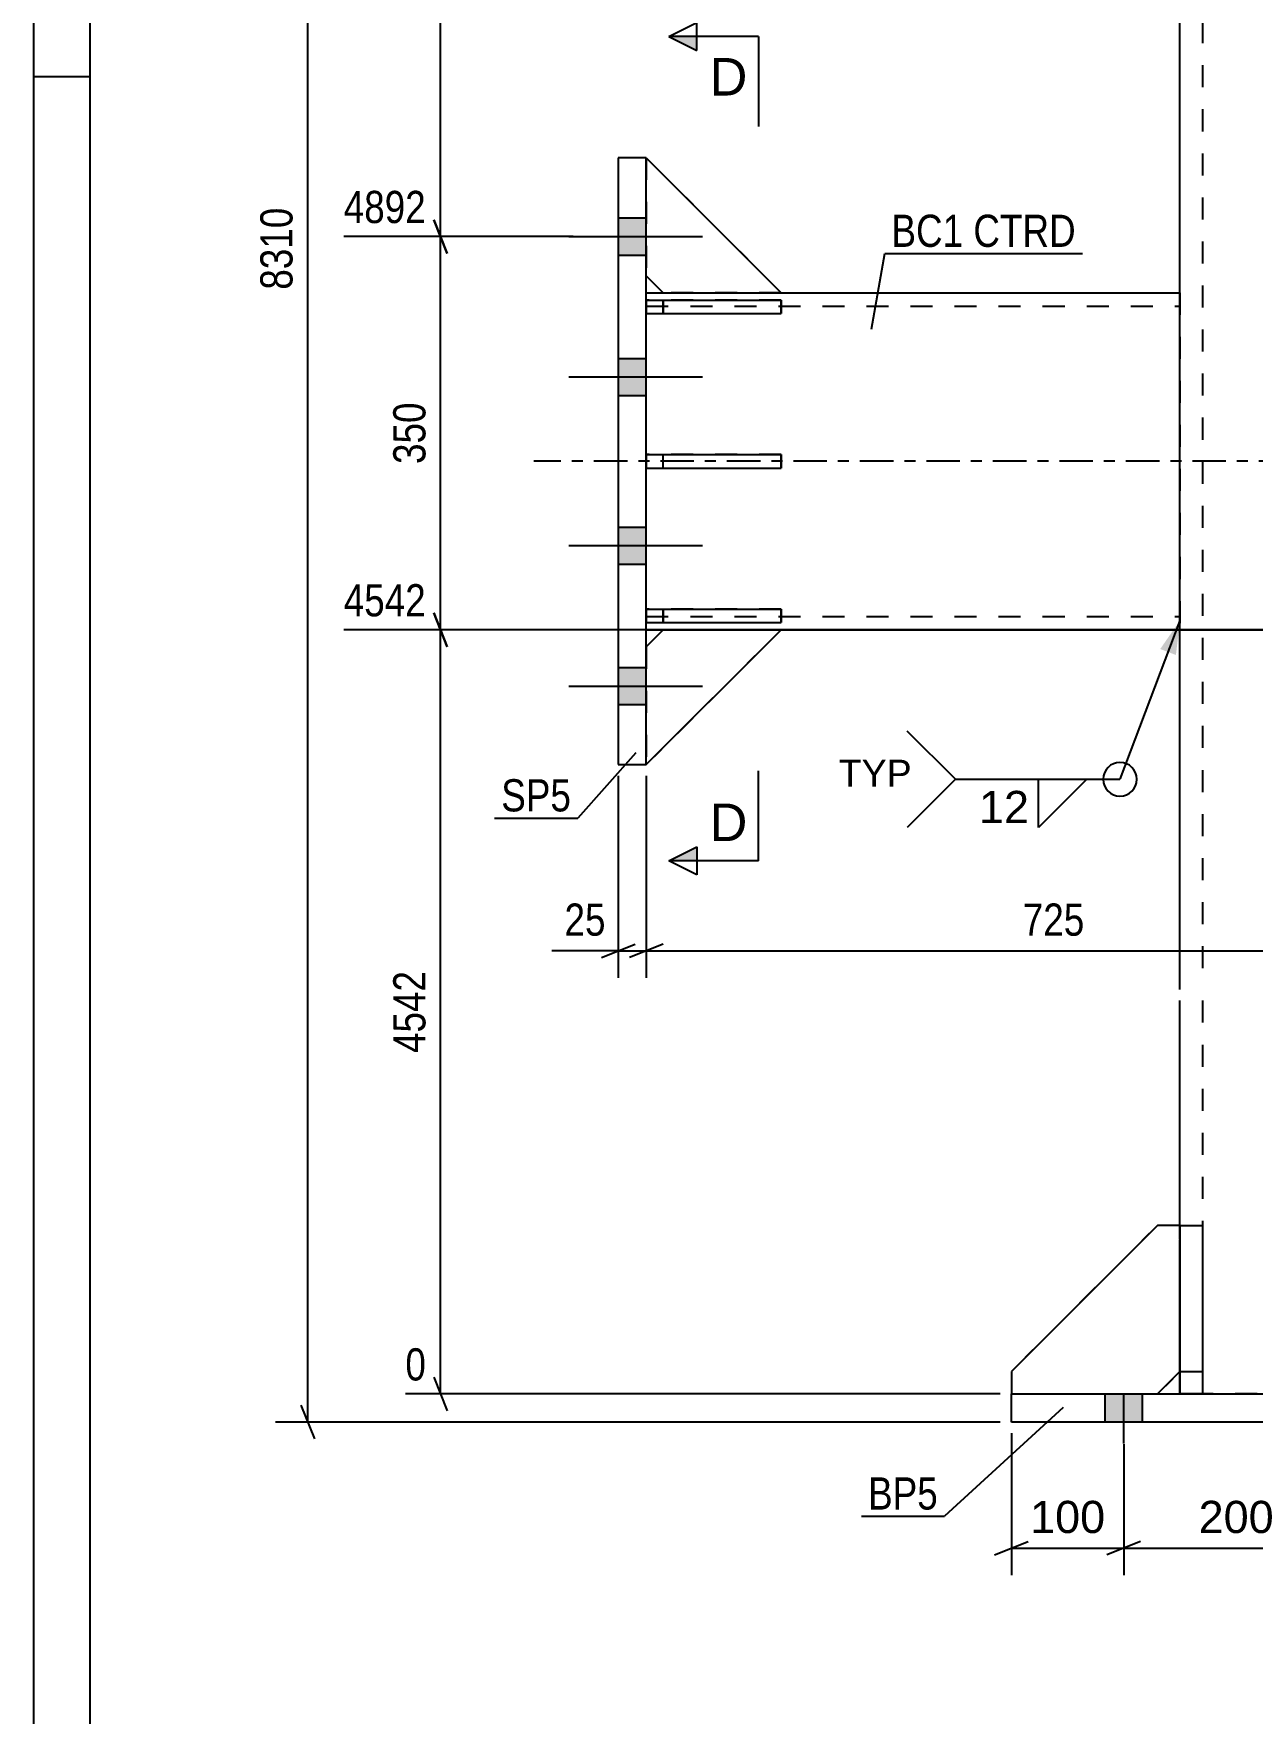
# Model space of a CAD drawing. Header units: millimetres. Extents: x -127 to 467, y -181 to 239.
# Drawn here: x -127 to -18.6, y -28.4 to 121.1 of the extents above; entities that cross this region are included whole.
import ezdxf

# ---------------------------------------------------------------- set-up
doc = ezdxf.new("R2010")
doc.units = ezdxf.units.MM
doc.linetypes.add('DXK_LINE_DOT2', pattern=[3.9198, 1.9599, -1.9599])
doc.linetypes.add('DXK_LINE_DOT3', pattern=[5.9187, 2.979, -0.9799, 0.9799, -0.9799])
doc.styles.add('Arial', font='ARIAL.TTF', dxfattribs={"height": 0.2})
doc.styles.add('Arial Narrow', font='ARIALN.TTF', dxfattribs={"height": 0.2})

# ---------------------------------------------------------------- blocks, each defined once
blk = doc.blocks.new('Unknown-339278888-1134')
at = {"color": 5, "linetype": 'Continuous'}
for p, q in [((-127.03, 239.2), (-127.03, -180.8)), ((-122.03, 234.2), (-122.03, -175.8)), ((-122.03, 117.2), (-127.03, 117.2))]:
    blk.add_line(p, q, dxfattribs=at)
blk = doc.blocks.new('Part-339278888-2411 - 2271')
at = {"color": 7, "linetype": 'DXK_LINE_DOT2'}
for p, q in [((-60.5, 97.35), (-72.5, 97.35)), ((-72.5, 97.35), (-72.5, 96.15)), ((-71, 97.35), (-71, 96.15)), ((-60.5, 96.15), (-60.5, 97.35)), ((-72.5, 96.15), (-60.5, 96.15))]:
    blk.add_line(p, q, dxfattribs=at)
blk = doc.blocks.new('Part-339278888-2409 - 2271')
at = {"color": 7, "linetype": 'DXK_LINE_DOT2'}
for p, q in [((-60.5, 83.6), (-72.5, 83.6)), ((-72.5, 83.6), (-72.5, 82.4)), ((-72.5, 82.4), (-60.5, 82.4)), ((-71, 82.4), (-71, 83.6)), ((-60.5, 82.4), (-60.5, 83.6))]:
    blk.add_line(p, q, dxfattribs=at)
blk = doc.blocks.new('Part-339278888-2413 - 2271')
at = {"color": 2, "linetype": 'Continuous'}
for p, q in [((-71, 68), (-72.5, 66.5)), ((-72.5, 56), (-60.5, 68)), ((-60.5, 68), (-71, 68))]:
    blk.add_line(p, q, dxfattribs=at)
at = {"color": 7, "linetype": 'DXK_LINE_DOT2'}
blk.add_line((-72.5, 66.5), (-72.5, 56), dxfattribs=at)
blk = doc.blocks.new('Part-339278888-2412 - 2271')
at = {"color": 7, "linetype": 'DXK_LINE_DOT2'}
for p, q in [((-71, 68), (-72.5, 66.5)), ((-72.5, 56), (-60.5, 68)), ((-60.5, 68), (-71, 68)), ((-72.5, 66.5), (-72.5, 56))]:
    blk.add_line(p, q, dxfattribs=at)
blk = doc.blocks.new('Part-339278888-2406 - 2271')
at = {"color": 2, "linetype": 'Continuous'}
for p, q in [((-72.5, 83.6), (-60.5, 83.6)), ((-72.5, 83.6), (-72.5, 82.4)), ((-72.5, 82.4), (-60.5, 82.4)), ((-60.5, 83.6), (-60.5, 82.4))]:
    blk.add_line(p, q, dxfattribs=at)
at = {"color": 7, "linetype": 'DXK_LINE_DOT2'}
blk.add_line((-71, 82.4), (-71, 83.6), dxfattribs=at)
blk = doc.blocks.new('Part-339278888-2293 - 2271')
at = {"color": 7, "linetype": 'DXK_LINE_DOT2'}
for p, q in [((-60.5, 69.85), (-72.5, 69.85)), ((-72.5, 69.85), (-72.5, 68.65)), ((-71, 69.85), (-71, 68.65)), ((-60.5, 68.65), (-60.5, 69.85)), ((-72.5, 68.65), (-60.5, 68.65))]:
    blk.add_line(p, q, dxfattribs=at)
blk = doc.blocks.new('Part-339278888-2414 - 2271')
at = {"color": 7, "linetype": 'DXK_LINE_DOT2'}
for p, q in [((-72.5, 99.5), (-72.5, 110)), ((-72.5, 110), (-60.5, 98)), ((-71, 98), (-72.5, 99.5)), ((-60.5, 98), (-71, 98))]:
    blk.add_line(p, q, dxfattribs=at)
blk = doc.blocks.new('Part-339278888-2294 - 2271')
at = {"color": 2, "linetype": 'Continuous'}
for p, q in [((-72.5, 69.85), (-60.5, 69.85)), ((-72.5, 69.85), (-72.5, 68.65)), ((-60.5, 69.85), (-60.5, 68.65)), ((-72.5, 68.65), (-60.5, 68.65))]:
    blk.add_line(p, q, dxfattribs=at)
at = {"color": 7, "linetype": 'DXK_LINE_DOT2'}
blk.add_line((-71, 68.65), (-71, 69.85), dxfattribs=at)
blk = doc.blocks.new('Part-339278888-2295 - 2271')
at = {"color": 2, "linetype": 'Continuous'}
for p, q in [((-72.5, 98), (-71, 98)), ((-60.5, 98), (-25, 98)), ((-72.5, 68), (-71, 68)), ((-60.5, 68), (-25, 68))]:
    blk.add_line(p, q, dxfattribs=at)
at = {"color": 7, "linetype": 'DXK_LINE_DOT2'}
for p, q in [((-72.5, 68), (-72.5, 98)), ((-71, 98), (-60.5, 98)), ((-25, 98), (-25, 68)), ((-72.5, 96.8), (-25, 96.8)), ((-72.5, 69.2), (-25, 69.2)), ((-71, 68), (-60.5, 68))]:
    blk.add_line(p, q, dxfattribs=at)
at = {"color": 7, "linetype": 'DXK_LINE_DOT3'}
blk.add_line((-15, 83), (-82.5, 83), dxfattribs=at)
blk = doc.blocks.new('Part-339278888-2408 - 2271')
at = {"color": 2, "linetype": 'Continuous'}
for p, q in [((-72.5, 97.35), (-60.5, 97.35)), ((-72.5, 97.35), (-72.5, 96.15)), ((-60.5, 97.35), (-60.5, 96.15)), ((-72.5, 96.15), (-60.5, 96.15))]:
    blk.add_line(p, q, dxfattribs=at)
at = {"color": 7, "linetype": 'DXK_LINE_DOT2'}
blk.add_line((-71, 96.15), (-71, 97.35), dxfattribs=at)
blk = doc.blocks.new('Part-339278888-2444 - 2271')
at = {"color": 7, "linetype": 'DXK_LINE_DOT2'}
for p, q in [((-27, 15), (-40, 2)), ((-25, 15), (-27, 15)), ((-25, 2), (-25, 15)), ((-40, 2), (-40, 0)), ((-27, 0), (-25, 2)), ((-40, 0), (-27, 0))]:
    blk.add_line(p, q, dxfattribs=at)
blk = doc.blocks.new('Part-339278888-2374 - 2271')
at = {"color": 7, "linetype": 'DXK_LINE_DOT2'}
for p, q in [((-25, 0), (-25, 15)), ((-25, 15), (-23, 15)), ((-23, 15), (-23, 0)), ((-25, 2), (-23, 2)), ((-23, 0), (-25, 0))]:
    blk.add_line(p, q, dxfattribs=at)
blk = doc.blocks.new('Part-339278888-2390 - 2271')
at = {"color": 2, "linetype": 'Continuous'}
for p, q in [((-72.5, 110), (-75, 110)), ((-75, 110), (-75, 56)), ((-72.5, 56), (-72.5, 110)), ((-75, 56), (-72.5, 56))]:
    blk.add_line(p, q, dxfattribs=at)
blk = doc.blocks.new('Part-339278888-2415 - 2271')
at = {"color": 2, "linetype": 'Continuous'}
for p, q in [((-72.5, 110), (-60.5, 98)), ((-72.5, 99.5), (-71, 98)), ((-71, 98), (-60.5, 98))]:
    blk.add_line(p, q, dxfattribs=at)
at = {"color": 7, "linetype": 'DXK_LINE_DOT2'}
blk.add_line((-72.5, 110), (-72.5, 99.5), dxfattribs=at)
blk = doc.blocks.new('Part-339278888-2441 - 2271')
at = {"color": 2, "linetype": 'Continuous'}
for p, q in [((-25, 15), (-25, 0)), ((-25, 15), (-23, 15)), ((-23, 15), (-23, 0)), ((-25, 2), (-23, 2)), ((-25, 0), (-23, 0))]:
    blk.add_line(p, q, dxfattribs=at)
blk = doc.blocks.new('Bolt-339278888-2452 - 2271')
at = {"linetype": 'Continuous'}
for points in [[(-28.35, 0), (-31.65, 0), (-31.65, -2.5), (-28.35, -2.5)], [(-28.35, 0), (-31.65, 0), (-31.65, -2.5), (-28.35, -2.5)], [(-28.35, 0), (-31.65, 0), (-31.65, -2.5), (-28.35, -2.5)], [(-28.35, 0), (-31.65, 0), (-31.65, -2.5), (-28.35, -2.5)], [(-8.35, 0), (-11.65, 0), (-11.65, -2.5), (-8.35, -2.5)], [(-8.35, 0), (-11.65, 0), (-11.65, -2.5), (-8.35, -2.5)], [(11.65, 0), (8.35, 0), (8.35, -2.5), (11.65, -2.5)], [(11.65, 0), (8.35, 0), (8.35, -2.5), (11.65, -2.5)], [(31.65, 0), (28.35, 0), (28.35, -2.5), (31.65, -2.5)], [(31.65, 0), (28.35, 0), (28.35, -2.5), (31.65, -2.5)], [(31.65, 0), (28.35, 0), (28.35, -2.5), (31.65, -2.5)], [(31.65, 0), (28.35, 0), (28.35, -2.5), (31.65, -2.5)]]:
    blk.add_hatch(color=1, dxfattribs=at).paths.add_polyline_path(points)
at = {"color": 1, "linetype": 'Continuous'}
for p, q in [((-31.65, -2.5), (-31.65, 0)), ((-31.65, -2.5), (-31.65, 0)), ((-31.65, -2.5), (-31.65, 0)), ((-31.65, -2.5), (-31.65, 0)), ((-30, -4.4), (-30, 0)), ((-30, -4.4), (-30, 0)), ((-30, -4.4), (-30, 0)), ((-30, -4.4), (-30, 0)), ((-28.35, -2.5), (-28.35, 0)), ((-28.35, -2.5), (-28.35, 0)), ((-28.35, -2.5), (-28.35, 0)), ((-28.35, -2.5), (-28.35, 0)), ((-11.65, -2.5), (-11.65, 0)), ((-11.65, -2.5), (-11.65, 0)), ((-10, -4.4), (-10, 0)), ((-10, -4.4), (-10, 0)), ((-8.35, -2.5), (-8.35, 0)), ((-8.35, -2.5), (-8.35, 0)), ((8.35, -2.5), (8.35, 0)), ((8.35, -2.5), (8.35, 0)), ((10, -4.4), (10, 0)), ((10, -4.4), (10, 0)), ((11.65, -2.5), (11.65, 0)), ((11.65, -2.5), (11.65, 0)), ((28.35, -2.5), (28.35, 0)), ((28.35, -2.5), (28.35, 0)), ((28.35, -2.5), (28.35, 0)), ((28.35, -2.5), (28.35, 0)), ((30, -4.4), (30, 0)), ((30, -4.4), (30, 0)), ((30, -4.4), (30, 0)), ((30, -4.4), (30, 0)), ((31.65, -2.5), (31.65, 0)), ((31.65, -2.5), (31.65, 0)), ((31.65, -2.5), (31.65, 0)), ((31.65, -2.5), (31.65, 0))]:
    blk.add_line(p, q, dxfattribs=at)
blk = doc.blocks.new('Bolt-339278888-2458 - 2271')
at = {"linetype": 'Continuous'}
for points in [[(-75, 104.65), (-75, 101.35), (-72.5, 101.35), (-72.5, 104.65)], [(-75, 104.65), (-75, 101.35), (-72.5, 101.35), (-72.5, 104.65)], [(-75, 104.65), (-75, 101.35), (-72.5, 101.35), (-72.5, 104.65)], [(-75, 92.15), (-75, 88.85), (-72.5, 88.85), (-72.5, 92.15)], [(-75, 92.15), (-75, 88.85), (-72.5, 88.85), (-72.5, 92.15)], [(-75, 77.15), (-75, 73.85), (-72.5, 73.85), (-72.5, 77.15)], [(-75, 77.15), (-75, 73.85), (-72.5, 73.85), (-72.5, 77.15)], [(-75, 64.65), (-75, 61.35), (-72.5, 61.35), (-72.5, 64.65)], [(-75, 64.65), (-75, 61.35), (-72.5, 61.35), (-72.5, 64.65)], [(-75, 64.65), (-75, 61.35), (-72.5, 61.35), (-72.5, 64.65)]]:
    blk.add_hatch(color=1, dxfattribs=at).paths.add_polyline_path(points)
at = {"color": 1, "linetype": 'Continuous'}
for p, q in [((-75, 104.65), (-72.5, 104.65)), ((-75, 104.65), (-72.5, 104.65)), ((-75, 104.65), (-72.5, 104.65)), ((-79.4, 103), (-67.5, 103)), ((-79.4, 103), (-67.5, 103)), ((-79.4, 103), (-67.5, 103)), ((-75, 101.35), (-72.5, 101.35)), ((-75, 101.35), (-72.5, 101.35)), ((-75, 101.35), (-72.5, 101.35)), ((-75, 92.15), (-72.5, 92.15)), ((-75, 92.15), (-72.5, 92.15)), ((-79.4, 90.5), (-67.5, 90.5)), ((-79.4, 90.5), (-67.5, 90.5)), ((-75, 88.85), (-72.5, 88.85)), ((-75, 88.85), (-72.5, 88.85)), ((-75, 77.15), (-72.5, 77.15)), ((-75, 77.15), (-72.5, 77.15)), ((-79.4, 75.5), (-67.5, 75.5)), ((-79.4, 75.5), (-67.5, 75.5)), ((-75, 73.85), (-72.5, 73.85)), ((-75, 73.85), (-72.5, 73.85)), ((-75, 64.65), (-72.5, 64.65)), ((-75, 64.65), (-72.5, 64.65)), ((-75, 64.65), (-72.5, 64.65)), ((-79.4, 63), (-67.5, 63)), ((-79.4, 63), (-67.5, 63)), ((-79.4, 63), (-67.5, 63)), ((-75, 61.35), (-72.5, 61.35)), ((-75, 61.35), (-72.5, 61.35)), ((-75, 61.35), (-72.5, 61.35))]:
    blk.add_line(p, q, dxfattribs=at)
blk = doc.blocks.new('Part-339278888-2459 - 2271')
at = {"color": 2, "linetype": 'Continuous'}
for p, q in [((-25, 36), (-25, 130)), ((-25, 15), (-25, 35))]:
    blk.add_line(p, q, dxfattribs=at)
at = {"color": 7, "linetype": 'DXK_LINE_DOT2'}
for p, q in [((-23, 130), (-23, 36)), ((-23, 35), (-23, 0)), ((-25, 15), (-25, 0)), ((25, 0), (-25, 0))]:
    blk.add_line(p, q, dxfattribs=at)
blk = doc.blocks.new('Part-339278888-2464 - 2271')
at = {"color": 2, "linetype": 'Continuous'}
for p, q in [((-40, -2.5), (-40, 0)), ((-40, 0), (40, 0)), ((40, 0), (40, -2.5)), ((40, -2.5), (-40, -2.5))]:
    blk.add_line(p, q, dxfattribs=at)
blk = doc.blocks.new('Part-339278888-2465 - 2271')
at = {"color": 2, "linetype": 'Continuous'}
for p, q in [((-27, 15), (-40, 2)), ((-25, 15), (-27, 15)), ((-40, 2), (-40, 0)), ((-27, 0), (-25, 2))]:
    blk.add_line(p, q, dxfattribs=at)
at = {"color": 7, "linetype": 'DXK_LINE_DOT2'}
for p, q in [((-25, 15), (-25, 2)), ((-40, 0), (-27, 0))]:
    blk.add_line(p, q, dxfattribs=at)
blk = doc.blocks.new('StraightDimension-339278888-15033 - 2271')
at = {"color": 7, "linetype": 'Continuous'}
for p, q in [((-90.21, 101.5), (-91.41, 104.5)), ((-79.02, 103), (-99.43, 103)), ((-90.81, 68), (-90.81, 103)), ((-91.41, 69.5), (-90.21, 66.5)), ((71.5, 68), (-99.43, 68))]:
    blk.add_line(p, q, dxfattribs=at)
at = {"color": 0}
blk.add_wipeout([(-91.56, 88.84), (-95.76, 88.84), (-95.76, 82.16), (-91.56, 82.16)], dxfattribs=at)
at = {"color": 3, "style": 'Arial Narrow'}
blk.add_text('350', height=2.863, rotation=90.0002, dxfattribs=at).set_placement((-92.16, 82.76))
at = {"color": 0, "linetype": 'Continuous'}
blk.add_wipeout([(-91.51, 103.6), (-91.51, 107.8), (-100.03, 107.8), (-100.03, 103.6)], dxfattribs=at)
at = {"color": 3, "linetype": 'Continuous', "style": 'Arial Narrow'}
blk.add_text('4892', height=2.863, dxfattribs=at).set_placement((-99.43, 104.2))
blk = doc.blocks.new('StraightDimension-339278888-2697 - 2271')
at = {"color": 7, "linetype": 'Continuous'}
for p, q in [((-102.64, -2.5), (-102.64, 206.35)), ((-103.24, -1), (-102.04, -4)), ((-41, -2.5), (-105.49, -2.5))]:
    blk.add_line(p, q, dxfattribs=at)
at = {"color": 0}
blk.add_wipeout([(-103.39, 106.18), (-107.59, 106.18), (-107.59, 97.67), (-103.39, 97.67)], dxfattribs=at)
at = {"color": 3, "style": 'Arial Narrow'}
blk.add_text('8310', height=2.863, rotation=90.0002, dxfattribs=at).set_placement((-103.99, 98.27))
blk = doc.blocks.new('StraightDimension-339278888-5267 - 2271')
at = {"color": 7, "linetype": 'Continuous'}
for p, q in [((0, 71.98), (0, 37.03)), ((-72.5, 55), (-72.5, 37.03)), ((-71, 40.03), (-74, 38.83)), ((-72.5, 39.43), (0, 39.43)), ((-1.5, 38.83), (1.5, 40.03))]:
    blk.add_line(p, q, dxfattribs=at)
at = {"color": 0}
blk.add_wipeout([(-32.91, 40.18), (-32.91, 44.38), (-39.59, 44.38), (-39.59, 40.18)], dxfattribs=at)
at = {"color": 3, "style": 'Arial Narrow'}
blk.add_text('725', height=2.863, dxfattribs=at).set_placement((-38.99, 40.78))
blk = doc.blocks.new('StraightDimension-339278888-5268 - 2271')
at = {"color": 7, "linetype": 'Continuous'}
for p, q in [((-75, 55), (-75, 37.03)), ((-72.5, 55), (-72.5, 37.03)), ((-75, 39.43), (-80.91, 39.43)), ((-75, 39.43), (-80.91, 39.43)), ((-76.5, 38.83), (-73.5, 40.03)), ((-75, 39.43), (-72.5, 39.43)), ((-71, 40.03), (-74, 38.83))]:
    blk.add_line(p, q, dxfattribs=at)
at = {"color": 0}
blk.add_wipeout([(-75.53, 40.18), (-75.53, 44.38), (-80.38, 44.38), (-80.38, 40.18)], dxfattribs=at)
at = {"color": 3, "style": 'Arial Narrow'}
blk.add_text('25', height=2.863, dxfattribs=at).set_placement((-79.78, 40.78))
blk = doc.blocks.new('StraightDimension-339278888-14870 - 2271')
at = {"color": 7, "linetype": 'Continuous'}
for p, q in [((-30, -4.46), (-30, -16.13)), ((-10, -4.46), (-10, -16.13)), ((-28.5, -13.13), (-31.5, -14.33)), ((-11.5, -14.33), (-8.5, -13.13)), ((-30, -13.73), (-10, -13.73))]:
    blk.add_line(p, q, dxfattribs=at)
at = {"color": 0}
blk.add_wipeout([(-16.06, -12.98), (-16.06, -8.78), (-23.94, -8.78), (-23.94, -12.98)], dxfattribs=at)
at = {"color": 3, "style": 'Arial'}
blk.add_text('200', height=2.865, dxfattribs=at).set_placement((-23.34, -12.38))
blk = doc.blocks.new('StraightDimension-339278888-14871 - 2271')
at = {"color": 7, "linetype": 'Continuous'}
for p, q in [((-40, -3.5), (-40, -16.13)), ((-30, -4.46), (-30, -16.13)), ((-41.5, -14.33), (-38.5, -13.13)), ((-28.5, -13.13), (-31.5, -14.33)), ((-40, -13.73), (-30, -13.73))]:
    blk.add_line(p, q, dxfattribs=at)
at = {"color": 0}
blk.add_wipeout([(-31.06, -12.98), (-31.06, -8.78), (-38.94, -8.78), (-38.94, -12.98)], dxfattribs=at)
at = {"color": 3, "style": 'Arial'}
blk.add_text('100', height=2.865, dxfattribs=at).set_placement((-38.34, -12.38))
blk = doc.blocks.new('StraightDimension-339278888-15032 - 2271')
at = {"color": 7, "linetype": 'Continuous'}
for p, q in [((-90.21, 149.5), (-91.41, 152.5)), ((74, 151), (-99.43, 151)), ((-90.81, 103), (-90.81, 151)), ((-91.41, 104.5), (-90.21, 101.5)), ((-79.02, 103), (-99.43, 103))]:
    blk.add_line(p, q, dxfattribs=at)
at = {"color": 0}
blk.add_wipeout([(-91.56, 131.26), (-95.76, 131.26), (-95.76, 122.74), (-91.56, 122.74)], dxfattribs=at)
at = {"color": 3, "style": 'Arial Narrow'}
blk.add_text('2840', height=2.863, rotation=90.0002, dxfattribs=at).set_placement((-92.16, 123.34))
at = {"color": 0, "linetype": 'Continuous'}
blk.add_wipeout([(-91.51, 151.6), (-91.51, 155.8), (-100.03, 155.8), (-100.03, 151.6)], dxfattribs=at)
at = {"color": 3, "linetype": 'Continuous', "style": 'Arial Narrow'}
blk.add_text('7732', height=2.863, dxfattribs=at).set_placement((-99.43, 152.2))
blk = doc.blocks.new('StraightDimension-339278888-15034 - 2271')
at = {"color": 7, "linetype": 'Continuous'}
for p, q in [((-90.21, 66.5), (-91.41, 69.5)), ((71.5, 68), (-99.43, 68)), ((-90.81, 0), (-90.81, 68)), ((-91.41, 1.5), (-90.21, -1.5)), ((-41, 0), (-93.94, 0))]:
    blk.add_line(p, q, dxfattribs=at)
at = {"color": 0}
blk.add_wipeout([(-91.56, 38.26), (-95.76, 38.26), (-95.76, 29.74), (-91.56, 29.74)], dxfattribs=at)
at = {"color": 3, "style": 'Arial Narrow'}
blk.add_text('4542', height=2.863, rotation=90.0002, dxfattribs=at).set_placement((-92.16, 30.34))
at = {"color": 0, "linetype": 'Continuous'}
for points in [[(-91.51, 68.6), (-91.51, 72.8), (-100.03, 72.8), (-100.03, 68.6)], [(-91.51, 0.6), (-91.51, 4.8), (-94.54, 4.8), (-94.54, 0.6)]]:
    blk.add_wipeout(points, dxfattribs=at)
at = {"color": 3, "linetype": 'Continuous', "style": 'Arial Narrow'}
for s, height, p in [('4542', 2.863, (-99.43, 69.2)), ('0', 2.86, (-93.94, 1.2))]:
    blk.add_text(s, height=height, dxfattribs=at).set_placement(p)
blk = doc.blocks.new('StraightDimension-339278888-15113 - 2271')
at = {"color": 7, "linetype": 'Continuous'}
for p, q in [((94.92, 149.5), (93.72, 152.5)), ((-74, 151), (102.93, 151)), ((94.32, 103), (94.32, 151)), ((93.72, 104.5), (94.92, 101.5)), ((81, 103), (102.93, 103))]:
    blk.add_line(p, q, dxfattribs=at)
at = {"color": 0}
blk.add_wipeout([(93.57, 131.26), (89.37, 131.26), (89.37, 122.74), (93.57, 122.74)], dxfattribs=at)
at = {"color": 3, "style": 'Arial Narrow'}
blk.add_text('2840', height=2.863, rotation=90.0002, dxfattribs=at).set_placement((92.97, 123.34))
at = {"color": 0, "linetype": 'Continuous'}
blk.add_wipeout([(103.53, 151.6), (103.53, 155.8), (95.02, 155.8), (95.02, 151.6)], dxfattribs=at)
at = {"color": 3, "linetype": 'Continuous', "style": 'Arial Narrow'}
blk.add_text('7732', height=2.863, dxfattribs=at).set_placement((95.62, 152.2))
blk = doc.blocks.new('StraightDimension-339278888-15114 - 2271')
at = {"color": 7, "linetype": 'Continuous'}
for p, q in [((94.92, 101.5), (93.72, 104.5)), ((81, 103), (102.93, 103)), ((94.32, 68), (94.32, 103)), ((93.72, 69.5), (94.92, 66.5)), ((-71.5, 68), (102.93, 68))]:
    blk.add_line(p, q, dxfattribs=at)
at = {"color": 0}
blk.add_wipeout([(93.57, 88.84), (89.37, 88.84), (89.37, 82.16), (93.57, 82.16)], dxfattribs=at)
at = {"color": 3, "style": 'Arial Narrow'}
blk.add_text('350', height=2.863, rotation=90.0002, dxfattribs=at).set_placement((92.97, 82.76))
at = {"color": 0, "linetype": 'Continuous'}
blk.add_wipeout([(103.53, 103.6), (103.53, 107.8), (95.02, 107.8), (95.02, 103.6)], dxfattribs=at)
at = {"color": 3, "linetype": 'Continuous', "style": 'Arial Narrow'}
blk.add_text('4892', height=2.863, dxfattribs=at).set_placement((95.62, 104.2))
blk = doc.blocks.new('StraightDimension-339278888-15115 - 2271')
at = {"color": 7, "linetype": 'Continuous'}
for p, q in [((94.92, 66.5), (93.72, 69.5)), ((-71.5, 68), (102.93, 68)), ((94.32, 0), (94.32, 68)), ((93.72, 1.5), (94.92, -1.5)), ((41, 0), (97.45, 0))]:
    blk.add_line(p, q, dxfattribs=at)
at = {"color": 0}
blk.add_wipeout([(93.57, 38.26), (89.37, 38.26), (89.37, 29.74), (93.57, 29.74)], dxfattribs=at)
at = {"color": 3, "style": 'Arial Narrow'}
blk.add_text('4542', height=2.863, rotation=90.0002, dxfattribs=at).set_placement((92.97, 30.34))
at = {"color": 0, "linetype": 'Continuous'}
for points in [[(103.53, 68.6), (103.53, 72.8), (95.02, 72.8), (95.02, 68.6)], [(98.05, 0.6), (98.05, 4.8), (95.02, 4.8), (95.02, 0.6)]]:
    blk.add_wipeout(points, dxfattribs=at)
at = {"color": 3, "linetype": 'Continuous', "style": 'Arial Narrow'}
for s, height, p in [('4542', 2.863, (95.62, 69.2)), ('0', 2.86, (95.62, 1.2))]:
    blk.add_text(s, height=height, dxfattribs=at).set_placement(p)
blk = doc.blocks.new('Mark-339278888-6728 - 2271')
at = {"color": 0}
for points in [[(-44.29, 102.08), (-44.29, 105.08), (-50.68, 105.08), (-50.68, 102.08)], [(-34.27, 102.08), (-34.27, 105.08), (-43.39, 105.08), (-43.39, 102.08)]]:
    blk.add_wipeout(points, dxfattribs=at)
for points in [[(-44.29, 102.08), (-44.29, 105.08), (-50.68, 105.08), (-50.68, 102.08)], [(-34.27, 102.08), (-34.27, 105.08), (-43.39, 105.08), (-43.39, 102.08)]]:
    blk.add_wipeout(points, dxfattribs=at)
at = {"color": 30, "linetype": 'Continuous'}
for p, q in [((-52.46, 94.77), (-51.28, 101.48)), ((-51.28, 101.48), (-33.67, 101.48))]:
    blk.add_line(p, q, dxfattribs=at)
at = {"color": 3, "style": 'Arial Narrow'}
for s, p in [('BC1', (-50.68, 102.08)), ('CTRD', (-43.39, 102.08))]:
    blk.add_text(s, height=2.863, dxfattribs=at).set_placement(p)
blk = doc.blocks.new('Mark-339278888-2386 - 2271')
at = {"color": 0}
blk.add_wipeout([(-79.2, 51.84), (-79.2, 54.84), (-85.41, 54.84), (-85.41, 51.84)], dxfattribs=at)
blk.add_wipeout([(-79.2, 51.84), (-79.2, 54.84), (-85.41, 54.84), (-85.41, 51.84)], dxfattribs=at)
at = {"color": 30, "linetype": 'Continuous'}
for p in [(-73.43, 57.05), (-86.01, 51.24)]:
    blk.add_line(p, (-78.6, 51.24), dxfattribs=at)
at = {"color": 3, "style": 'Arial Narrow'}
blk.add_text('SP5', height=2.863, dxfattribs=at).set_placement((-85.41, 51.84))
blk = doc.blocks.new('Mark-339278888-2460 - 2271')
at = {"color": 0}
blk.add_wipeout([(-46.55, -10.29), (-46.55, -7.29), (-52.76, -7.29), (-52.76, -10.29)], dxfattribs=at)
blk.add_wipeout([(-46.55, -10.29), (-46.55, -7.29), (-52.76, -7.29), (-52.76, -10.29)], dxfattribs=at)
at = {"color": 30, "linetype": 'Continuous'}
for p in [(-35.41, -1.21), (-53.36, -10.89)]:
    blk.add_line(p, (-45.95, -10.89), dxfattribs=at)
at = {"color": 3, "style": 'Arial Narrow'}
blk.add_text('BP5', height=2.863, dxfattribs=at).set_placement((-52.76, -10.29))
blk = doc.blocks.new('WeldMark-339278888-2743 - 2271')
at = {"linetype": 'Continuous'}
blk.add_hatch(color=30, dxfattribs=at).paths.add_polyline_path([(-26.76, 66.29), (-25, 68.83), (-25.36, 65.76)])
at = {"color": 30, "linetype": 'Continuous'}
blk.add_line((-25, 68.83), (-30.34, 54.7), dxfattribs=at)
at = {"color": 3, "linetype": 'Continuous'}
for q in [(-49.27, 58.99), (-49.27, 50.42)]:
    blk.add_line((-44.99, 54.7), q, dxfattribs=at)
for start, end in [(90, 270), (270, 90)]:
    blk.add_arc((-30.34, 54.7), 1.5, start, end, dxfattribs=at)
at = {"color": 0}
blk.add_wipeout([(-38.24, 50.6), (-38.24, 54), (-43.09, 54), (-43.09, 50.6)], dxfattribs=at)
at = {"color": 30, "linetype": 'Continuous'}
blk.add_line((-44.99, 54.7), (-30.34, 54.7), dxfattribs=at)
at = {"color": 3, "linetype": 'Continuous'}
for p, q in [((-37.58, 54.7), (-33.3, 54.7)), ((-33.3, 54.7), (-37.58, 50.42)), ((-37.58, 50.42), (-37.58, 54.7))]:
    blk.add_line(p, q, dxfattribs=at)
at = {"color": 3, "style": 'Arial'}
blk.add_text('12', height=2.865, dxfattribs=at).set_placement((-42.89, 50.8))
at = {"color": 0, "linetype": 'Continuous'}
blk.add_wipeout([(-48.89, 54.05), (-48.89, 56.55), (-55.37, 56.55), (-55.37, 54.05)], dxfattribs=at)
blk.add_wipeout([(-48.89, 54.05), (-48.89, 56.55), (-55.37, 56.55), (-55.37, 54.05)], dxfattribs=at)
at = {"color": 3, "linetype": 'Continuous', "style": 'Arial'}
blk.add_text('TYP', height=2.388, dxfattribs=at).set_placement((-55.37, 54.05))
blk = doc.blocks.new('SectionMark-339278888-12752 - 2271')
at = {"linetype": 'Continuous'}
for points in [[(-68, 120.8), (-68, 119.55), (-70.5, 120.8)], [(-68, 48.7), (-68, 47.45), (-70.5, 47.45)]]:
    blk.add_hatch(color=6, dxfattribs=at).paths.add_polyline_path(points)
at = {"color": 6, "linetype": 'Continuous'}
for p, q in [((-70.5, 120.8), (-68, 122.05)), ((-68, 119.55), (-68, 122.05)), ((-62.5, 120.8), (-70.5, 120.8)), ((-70.5, 120.8), (-68, 119.55)), ((-62.5, 120.8), (-62.5, 112.8)), ((-62.5, 47.45), (-62.5, 55.45)), ((-70.5, 47.45), (-68, 48.7)), ((-68, 48.7), (-68, 46.2)), ((-62.5, 47.45), (-70.5, 47.45)), ((-68, 46.2), (-70.5, 47.45))]:
    blk.add_line(p, q, dxfattribs=at)
at = {"color": 0, "linetype": 'Continuous'}
for points in [[(-63.5, 115.55), (-63.5, 119.05), (-66.87, 119.05), (-66.87, 115.55)], [(-63.5, 49.2), (-63.5, 52.7), (-66.87, 52.7), (-66.87, 49.2)]]:
    blk.add_wipeout(points, dxfattribs=at)
at = {"color": 3, "linetype": 'Continuous', "style": 'Arial'}
for p in [(-66.87, 115.55), (-66.87, 49.2)]:
    blk.add_text('D', height=3.34, dxfattribs=at).set_placement(p)

msp = doc.modelspace()

# ---------------------------------------------------------------- block references
for name in ['Unknown-339278888-1134', 'Part-339278888-2459 - 2271', 'Part-339278888-2390 - 2271', 'Part-339278888-2414 - 2271', 'Part-339278888-2415 - 2271', 'Bolt-339278888-2458 - 2271', 'Part-339278888-2295 - 2271', 'Part-339278888-2411 - 2271', 'Part-339278888-2408 - 2271', 'Part-339278888-2409 - 2271', 'Part-339278888-2406 - 2271', 'Part-339278888-2293 - 2271', 'Part-339278888-2294 - 2271', 'Part-339278888-2413 - 2271', 'Part-339278888-2412 - 2271', 'Part-339278888-2444 - 2271', 'Part-339278888-2465 - 2271', 'Part-339278888-2374 - 2271', 'Part-339278888-2441 - 2271', 'Part-339278888-2464 - 2271', 'Bolt-339278888-2452 - 2271']:
    msp.add_blockref(name, (0, 0))

# ---------------------------------------------------------------- next in the draw order: block references
msp.add_blockref('StraightDimension-339278888-15033 - 2271', (0, 0))

# ---------------------------------------------------------------- next in the draw order: block references
msp.add_blockref('StraightDimension-339278888-2697 - 2271', (0, 0))

# ---------------------------------------------------------------- next in the draw order: block references
for name in ['StraightDimension-339278888-15032 - 2271', 'StraightDimension-339278888-5267 - 2271', 'StraightDimension-339278888-14870 - 2271']:
    msp.add_blockref(name, (0, 0))

# ---------------------------------------------------------------- next in the draw order: block references
for name in ['StraightDimension-339278888-15113 - 2271', 'StraightDimension-339278888-5268 - 2271', 'StraightDimension-339278888-14871 - 2271']:
    msp.add_blockref(name, (0, 0))

# ---------------------------------------------------------------- next in the draw order: block references
msp.add_blockref('StraightDimension-339278888-15034 - 2271', (0, 0))

# ---------------------------------------------------------------- next in the draw order: block references
for name in ['StraightDimension-339278888-15114 - 2271', 'Mark-339278888-2386 - 2271']:
    msp.add_blockref(name, (0, 0))

# ---------------------------------------------------------------- next in the draw order: block references
for name in ['Mark-339278888-6728 - 2271', 'StraightDimension-339278888-15115 - 2271']:
    msp.add_blockref(name, (0, 0))

# ---------------------------------------------------------------- next in the draw order: block references
for name in ['SectionMark-339278888-12752 - 2271', 'WeldMark-339278888-2743 - 2271', 'Mark-339278888-2460 - 2271']:
    msp.add_blockref(name, (0, 0))

doc.saveas('drawing.dxf')
